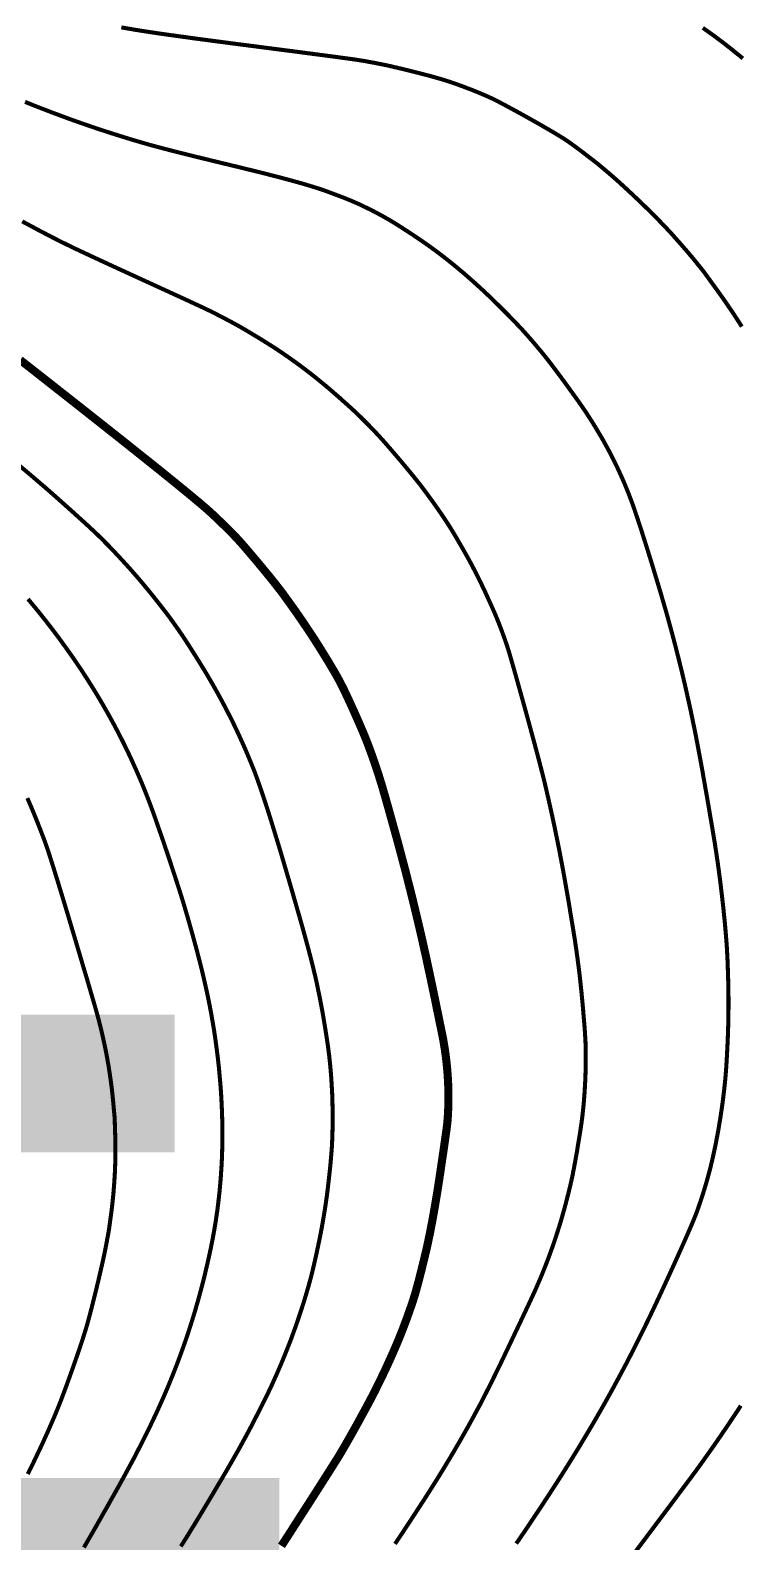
# Model space of a CAD drawing. Extents: x 36524600 to 36525730, y 2746759 to 2747713.
# Drawn here: x 36525136.39 to 36525149.49, y 2747527.4 to 2747555.33 of the extents above; entities that cross this region are included whole.
import ezdxf

# ---------------------------------------------------------------- set-up
doc = ezdxf.new("R2010")
doc.units = 0
doc.header["$LTSCALE"] = 1000
doc.header["$MEASUREMENT"] = 0
doc.layers.add('0-规划文字', color=7, linetype='Continuous')
doc.layers.add('DGX', color=251, linetype='Continuous')
doc.styles.add('黑体', font='simhei.ttf')

# ---------------------------------------------------------------- blocks, each defined once
blk = doc.blocks.new('dxt')
at = {"layer": 'DGX', "color": 253, "linetype": 'Continuous', "flags": 128}
for points, const_width in [([(36525149.578, 2747554.81), (36525149.512, 2747554.864), (36525149.446, 2747554.917), (36525149.38, 2747554.971), (36525149.312, 2747555.025), (36525149.244, 2747555.078), (36525149.176, 2747555.13), (36525149.107, 2747555.182), (36525149.04, 2747555.232), (36525148.972, 2747555.28), (36525148.905, 2747555.328), (36525148.838, 2747555.374)], 0.075), ([(36525147.521, 2747527.108), (36525147.786, 2747527.46), (36525148.02, 2747527.771), (36525148.222, 2747528.041), (36525148.393, 2747528.27), (36525148.533, 2747528.457), (36525148.641, 2747528.602), (36525148.718, 2747528.707), (36525148.779, 2747528.79), (36525148.839, 2747528.874), (36525148.899, 2747528.959), (36525148.959, 2747529.043), (36525149.019, 2747529.128), (36525149.078, 2747529.213), (36525149.137, 2747529.298), (36525149.195, 2747529.383), (36525149.254, 2747529.469), (36525149.312, 2747529.555), (36525149.369, 2747529.64), (36525149.427, 2747529.727), (36525149.484, 2747529.813), (36525149.54, 2747529.9)], 0.075), ([(36525149.559, 2747549.851), (36525149.504, 2747549.938), (36525149.447, 2747550.025), (36525149.39, 2747550.112), (36525149.332, 2747550.197), (36525149.274, 2747550.283), (36525149.215, 2747550.368), (36525149.155, 2747550.452), (36525149.095, 2747550.536), (36525149.037, 2747550.615), (36525148.988, 2747550.683), (36525148.946, 2747550.741), (36525148.912, 2747550.788), (36525148.885, 2747550.825), (36525148.866, 2747550.851), (36525148.854, 2747550.867), (36525148.85, 2747550.873), (36525148.848, 2747550.875), (36525148.842, 2747550.883), (36525148.832, 2747550.896), (36525148.817, 2747550.914), (36525148.799, 2747550.937), (36525148.777, 2747550.964), (36525148.75, 2747550.997), (36525148.72, 2747551.035), (36525148.685, 2747551.078), (36525148.646, 2747551.125), (36525148.602, 2747551.177), (36525148.554, 2747551.234), (36525148.501, 2747551.295), (36525148.444, 2747551.361), (36525148.382, 2747551.431), (36525148.315, 2747551.506), (36525148.244, 2747551.586), (36525148.167, 2747551.668), (36525148.084, 2747551.755), (36525147.997, 2747551.845), (36525147.903, 2747551.939), (36525147.804, 2747552.037), (36525147.7, 2747552.138), (36525147.59, 2747552.243), (36525147.479, 2747552.347), (36525147.373, 2747552.445), (36525147.27, 2747552.539), (36525147.171, 2747552.626), (36525147.076, 2747552.708), (36525146.985, 2747552.785), (36525146.898, 2747552.857), (36525146.815, 2747552.922), (36525146.736, 2747552.983), (36525146.662, 2747553.04), (36525146.593, 2747553.093), (36525146.529, 2747553.141), (36525146.469, 2747553.185), (36525146.415, 2747553.224), (36525146.365, 2747553.26), (36525146.32, 2747553.291), (36525146.272, 2747553.323), (36525146.212, 2747553.36), (36525146.141, 2747553.404), (36525146.058, 2747553.453), (36525145.964, 2747553.508), (36525145.858, 2747553.569), (36525145.741, 2747553.636), (36525145.612, 2747553.708), (36525145.483, 2747553.78), (36525145.365, 2747553.845), (36525145.258, 2747553.903), (36525145.162, 2747553.955), (36525145.076, 2747554), (36525145.001, 2747554.038), (36525144.938, 2747554.069), (36525144.885, 2747554.094), (36525144.837, 2747554.115), (36525144.79, 2747554.135), (36525144.742, 2747554.156), (36525144.694, 2747554.176), (36525144.647, 2747554.195), (36525144.599, 2747554.215), (36525144.551, 2747554.234), (36525144.503, 2747554.252), (36525144.455, 2747554.27), (36525144.407, 2747554.289), (36525144.359, 2747554.306), (36525144.311, 2747554.324), (36525144.263, 2747554.341), (36525144.214, 2747554.357), (36525144.166, 2747554.374), (36525144.117, 2747554.39), (36525144.065, 2747554.407), (36525144.007, 2747554.424), (36525143.942, 2747554.443), (36525143.871, 2747554.463), (36525143.794, 2747554.485), (36525143.71, 2747554.507), (36525143.62, 2747554.53), (36525143.524, 2747554.555), (36525143.427, 2747554.579), (36525143.337, 2747554.601), (36525143.252, 2747554.622), (36525143.174, 2747554.64), (36525143.102, 2747554.657), (36525143.037, 2747554.672), (36525142.977, 2747554.685), (36525142.924, 2747554.696), (36525142.873, 2747554.706), (36525142.823, 2747554.716), (36525142.772, 2747554.726), (36525142.722, 2747554.735), (36525142.671, 2747554.744), (36525142.62, 2747554.754), (36525142.57, 2747554.763), (36525142.519, 2747554.771), (36525142.444, 2747554.783), (36525142.321, 2747554.801), (36525142.149, 2747554.824), (36525141.929, 2747554.854), (36525141.66, 2747554.889), (36525141.343, 2747554.931), (36525140.977, 2747554.978), (36525140.563, 2747555.032), (36525140.144, 2747555.086), (36525139.765, 2747555.136), (36525139.425, 2747555.181), (36525139.124, 2747555.223), (36525138.862, 2747555.259), (36525138.64, 2747555.292), (36525138.457, 2747555.32), (36525138.313, 2747555.343), (36525138.193, 2747555.364), (36525138.081, 2747555.384)], 0.075), ([(36525145.387, 2747527.35), (36525145.455, 2747527.45), (36525145.524, 2747527.551), (36525145.593, 2747527.653), (36525145.662, 2747527.757), (36525145.733, 2747527.862), (36525145.803, 2747527.968), (36525145.874, 2747528.075), (36525145.943, 2747528.181), (36525146.013, 2747528.287), (36525146.081, 2747528.393), (36525146.149, 2747528.498), (36525146.216, 2747528.603), (36525146.282, 2747528.707), (36525146.348, 2747528.812), (36525146.413, 2747528.916), (36525146.477, 2747529.02), (36525146.542, 2747529.125), (36525146.605, 2747529.23), (36525146.668, 2747529.335), (36525146.731, 2747529.441), (36525146.793, 2747529.546), (36525146.855, 2747529.652), (36525146.916, 2747529.759), (36525146.977, 2747529.865), (36525147.038, 2747529.972), (36525147.098, 2747530.08), (36525147.157, 2747530.187), (36525147.216, 2747530.295), (36525147.274, 2747530.403), (36525147.332, 2747530.511), (36525147.39, 2747530.619), (36525147.447, 2747530.728), (36525147.503, 2747530.837), (36525147.559, 2747530.946), (36525147.615, 2747531.056), (36525147.67, 2747531.166), (36525147.724, 2747531.276), (36525147.778, 2747531.386), (36525147.834, 2747531.5), (36525147.893, 2747531.624), (36525147.956, 2747531.756), (36525148.022, 2747531.897), (36525148.091, 2747532.046), (36525148.164, 2747532.204), (36525148.241, 2747532.371), (36525148.321, 2747532.547), (36525148.399, 2747532.719), (36525148.469, 2747532.876), (36525148.532, 2747533.018), (36525148.587, 2747533.144), (36525148.635, 2747533.255), (36525148.675, 2747533.351), (36525148.707, 2747533.431), (36525148.732, 2747533.497), (36525148.752, 2747533.554), (36525148.772, 2747533.612), (36525148.792, 2747533.67), (36525148.812, 2747533.728), (36525148.831, 2747533.787), (36525148.849, 2747533.845), (36525148.867, 2747533.903), (36525148.885, 2747533.962), (36525148.902, 2747534.021), (36525148.919, 2747534.08), (36525148.935, 2747534.139), (36525148.951, 2747534.198), (36525148.967, 2747534.257), (36525148.982, 2747534.317), (36525148.996, 2747534.376), (36525149.01, 2747534.436), (36525149.024, 2747534.496), (36525149.037, 2747534.555), (36525149.05, 2747534.615), (36525149.063, 2747534.675), (36525149.075, 2747534.735), (36525149.087, 2747534.796), (36525149.099, 2747534.856), (36525149.11, 2747534.916), (36525149.121, 2747534.977), (36525149.132, 2747535.037), (36525149.142, 2747535.098), (36525149.152, 2747535.159), (36525149.162, 2747535.219), (36525149.171, 2747535.28), (36525149.18, 2747535.341), (36525149.189, 2747535.401), (36525149.198, 2747535.462), (36525149.206, 2747535.523), (36525149.214, 2747535.584), (36525149.221, 2747535.645), (36525149.229, 2747535.706), (36525149.236, 2747535.767), (36525149.242, 2747535.828), (36525149.249, 2747535.889), (36525149.255, 2747535.955), (36525149.261, 2747536.029), (36525149.268, 2747536.111), (36525149.274, 2747536.203), (36525149.28, 2747536.302), (36525149.286, 2747536.411), (36525149.292, 2747536.528), (36525149.298, 2747536.653), (36525149.303, 2747536.783), (36525149.307, 2747536.912), (36525149.31, 2747537.042), (36525149.312, 2747537.171), (36525149.313, 2747537.299), (36525149.313, 2747537.427), (36525149.311, 2747537.556), (36525149.309, 2747537.683), (36525149.306, 2747537.807), (36525149.302, 2747537.924), (36525149.299, 2747538.032), (36525149.295, 2747538.134), (36525149.29, 2747538.227), (36525149.286, 2747538.313), (36525149.281, 2747538.392), (36525149.276, 2747538.463), (36525149.271, 2747538.53), (36525149.265, 2747538.597), (36525149.26, 2747538.664), (36525149.254, 2747538.73), (36525149.248, 2747538.797), (36525149.242, 2747538.863), (36525149.235, 2747538.928), (36525149.228, 2747538.994), (36525149.222, 2747539.059), (36525149.215, 2747539.125), (36525149.208, 2747539.19), (36525149.2, 2747539.255), (36525149.193, 2747539.321), (36525149.185, 2747539.386), (36525149.177, 2747539.451), (36525149.169, 2747539.517), (36525149.161, 2747539.582), (36525149.153, 2747539.647), (36525149.144, 2747539.712), (36525149.136, 2747539.777), (36525149.127, 2747539.843), (36525149.118, 2747539.908), (36525149.109, 2747539.973), (36525149.099, 2747540.038), (36525149.089, 2747540.11), (36525149.075, 2747540.196), (36525149.06, 2747540.296), (36525149.041, 2747540.41), (36525149.02, 2747540.537), (36525148.996, 2747540.679), (36525148.97, 2747540.834), (36525148.941, 2747541.004), (36525148.911, 2747541.176), (36525148.882, 2747541.342), (36525148.854, 2747541.499), (36525148.828, 2747541.649), (36525148.802, 2747541.792), (36525148.777, 2747541.926), (36525148.753, 2747542.054), (36525148.73, 2747542.174), (36525148.708, 2747542.29), (36525148.685, 2747542.405), (36525148.661, 2747542.521), (36525148.637, 2747542.637), (36525148.613, 2747542.752), (36525148.588, 2747542.868), (36525148.562, 2747542.983), (36525148.536, 2747543.099), (36525148.51, 2747543.214), (36525148.483, 2747543.329), (36525148.456, 2747543.444), (36525148.428, 2747543.559), (36525148.4, 2747543.673), (36525148.371, 2747543.788), (36525148.342, 2747543.902), (36525148.312, 2747544.017), (36525148.282, 2747544.131), (36525148.251, 2747544.245), (36525148.22, 2747544.359), (36525148.189, 2747544.473), (36525148.157, 2747544.587), (36525148.124, 2747544.7), (36525148.091, 2747544.814), (36525148.058, 2747544.927), (36525148.024, 2747545.04), (36525147.99, 2747545.153), (36525147.956, 2747545.265), (36525147.922, 2747545.378), (36525147.888, 2747545.489), (36525147.853, 2747545.601), (36525147.819, 2747545.712), (36525147.784, 2747545.823), (36525147.75, 2747545.93), (36525147.718, 2747546.031), (36525147.688, 2747546.125), (36525147.659, 2747546.212), (36525147.633, 2747546.292), (36525147.608, 2747546.366), (36525147.586, 2747546.432), (36525147.565, 2747546.492), (36525147.545, 2747546.549), (36525147.525, 2747546.605), (36525147.504, 2747546.661), (36525147.482, 2747546.717), (36525147.461, 2747546.773), (36525147.438, 2747546.829), (36525147.416, 2747546.884), (36525147.393, 2747546.94), (36525147.369, 2747546.995), (36525147.345, 2747547.05), (36525147.321, 2747547.104), (36525147.296, 2747547.159), (36525147.271, 2747547.213), (36525147.245, 2747547.268), (36525147.219, 2747547.322), (36525147.193, 2747547.375), (36525147.166, 2747547.429), (36525147.138, 2747547.482), (36525147.111, 2747547.535), (36525147.083, 2747547.588), (36525147.054, 2747547.641), (36525147.025, 2747547.693), (36525146.996, 2747547.746), (36525146.966, 2747547.798), (36525146.936, 2747547.849), (36525146.905, 2747547.901), (36525146.874, 2747547.953), (36525146.843, 2747548.004), (36525146.812, 2747548.055), (36525146.78, 2747548.106), (36525146.747, 2747548.157), (36525146.715, 2747548.207), (36525146.68, 2747548.261), (36525146.64, 2747548.32), (36525146.595, 2747548.385), (36525146.546, 2747548.456), (36525146.491, 2747548.532), (36525146.432, 2747548.615), (36525146.368, 2747548.703), (36525146.3, 2747548.797), (36525146.231, 2747548.891), (36525146.166, 2747548.979), (36525146.105, 2747549.06), (36525146.048, 2747549.136), (36525145.995, 2747549.205), (36525145.946, 2747549.267), (36525145.901, 2747549.324), (36525145.86, 2747549.374), (36525145.821, 2747549.421), (36525145.782, 2747549.467), (36525145.743, 2747549.514), (36525145.704, 2747549.56), (36525145.664, 2747549.606), (36525145.624, 2747549.652), (36525145.584, 2747549.697), (36525145.544, 2747549.742), (36525145.501, 2747549.79), (36525145.452, 2747549.843), (36525145.397, 2747549.9), (36525145.337, 2747549.963), (36525145.271, 2747550.031), (36525145.199, 2747550.104), (36525145.122, 2747550.181), (36525145.038, 2747550.264), (36525144.952, 2747550.349), (36525144.864, 2747550.433), (36525144.776, 2747550.516), (36525144.686, 2747550.598), (36525144.596, 2747550.68), (36525144.504, 2747550.761), (36525144.412, 2747550.841), (36525144.318, 2747550.92), (36525144.224, 2747550.998), (36525144.129, 2747551.074), (36525144.033, 2747551.149), (36525143.937, 2747551.222), (36525143.841, 2747551.293), (36525143.744, 2747551.363), (36525143.647, 2747551.431), (36525143.549, 2747551.497), (36525143.454, 2747551.561), (36525143.364, 2747551.619), (36525143.281, 2747551.673), (36525143.203, 2747551.723), (36525143.131, 2747551.768), (36525143.065, 2747551.808), (36525143.004, 2747551.843), (36525142.95, 2747551.874), (36525142.898, 2747551.903), (36525142.846, 2747551.931), (36525142.794, 2747551.959), (36525142.742, 2747551.986), (36525142.689, 2747552.013), (36525142.636, 2747552.039), (36525142.583, 2747552.065), (36525142.53, 2747552.091), (36525142.474, 2747552.117), (36525142.41, 2747552.145), (36525142.338, 2747552.176), (36525142.26, 2747552.208), (36525142.175, 2747552.242), (36525142.082, 2747552.277), (36525141.982, 2747552.315), (36525141.875, 2747552.355), (36525141.752, 2747552.397), (36525141.603, 2747552.444), (36525141.43, 2747552.496), (36525141.231, 2747552.551), (36525141.008, 2747552.611), (36525140.759, 2747552.675), (36525140.486, 2747552.743), (36525140.187, 2747552.816), (36525139.889, 2747552.888), (36525139.617, 2747552.954), (36525139.37, 2747553.015), (36525139.15, 2747553.07), (36525138.956, 2747553.119), (36525138.788, 2747553.163), (36525138.646, 2747553.201), (36525138.53, 2747553.234), (36525138.427, 2747553.264), (36525138.324, 2747553.294), (36525138.221, 2747553.325), (36525138.118, 2747553.357), (36525138.016, 2747553.389), (36525137.914, 2747553.421), (36525137.812, 2747553.454), (36525137.71, 2747553.487), (36525137.608, 2747553.521), (36525137.506, 2747553.556), (36525137.405, 2747553.591), (36525137.303, 2747553.626), (36525137.202, 2747553.662), (36525137.101, 2747553.698), (36525137.001, 2747553.735), (36525136.9, 2747553.773), (36525136.8, 2747553.81), (36525136.699, 2747553.849), (36525136.599, 2747553.887), (36525136.499, 2747553.926), (36525136.399, 2747553.966), (36525136.299, 2747554.006)], 0.075), ([(36525143.143, 2747527.344), (36525143.219, 2747527.458), (36525143.292, 2747527.567), (36525143.362, 2747527.674), (36525143.431, 2747527.778), (36525143.498, 2747527.881), (36525143.564, 2747527.982), (36525143.628, 2747528.081), (36525143.691, 2747528.178), (36525143.752, 2747528.273), (36525143.812, 2747528.367), (36525143.87, 2747528.46), (36525143.929, 2747528.553), (36525143.987, 2747528.647), (36525144.044, 2747528.741), (36525144.101, 2747528.835), (36525144.158, 2747528.929), (36525144.214, 2747529.024), (36525144.269, 2747529.119), (36525144.325, 2747529.214), (36525144.379, 2747529.309), (36525144.434, 2747529.405), (36525144.488, 2747529.501), (36525144.541, 2747529.597), (36525144.594, 2747529.693), (36525144.646, 2747529.79), (36525144.699, 2747529.887), (36525144.753, 2747529.99), (36525144.813, 2747530.108), (36525144.879, 2747530.238), (36525144.951, 2747530.382), (36525145.028, 2747530.539), (36525145.111, 2747530.709), (36525145.199, 2747530.893), (36525145.293, 2747531.091), (36525145.385, 2747531.285), (36525145.468, 2747531.459), (36525145.541, 2747531.615), (36525145.605, 2747531.75), (36525145.659, 2747531.866), (36525145.704, 2747531.963), (36525145.739, 2747532.04), (36525145.765, 2747532.098), (36525145.785, 2747532.145), (36525145.806, 2747532.193), (36525145.827, 2747532.241), (36525145.847, 2747532.29), (36525145.867, 2747532.338), (36525145.886, 2747532.386), (36525145.906, 2747532.435), (36525145.925, 2747532.483), (36525145.944, 2747532.532), (36525145.963, 2747532.581), (36525145.981, 2747532.63), (36525145.999, 2747532.678), (36525146.017, 2747532.727), (36525146.035, 2747532.777), (36525146.053, 2747532.826), (36525146.07, 2747532.875), (36525146.087, 2747532.924), (36525146.104, 2747532.974), (36525146.12, 2747533.023), (36525146.136, 2747533.073), (36525146.152, 2747533.123), (36525146.168, 2747533.173), (36525146.184, 2747533.222), (36525146.199, 2747533.272), (36525146.214, 2747533.322), (36525146.229, 2747533.372), (36525146.243, 2747533.423), (36525146.257, 2747533.473), (36525146.272, 2747533.523), (36525146.285, 2747533.574), (36525146.299, 2747533.624), (36525146.312, 2747533.674), (36525146.325, 2747533.725), (36525146.338, 2747533.776), (36525146.351, 2747533.826), (36525146.363, 2747533.877), (36525146.376, 2747533.928), (36525146.388, 2747533.979), (36525146.399, 2747534.03), (36525146.411, 2747534.081), (36525146.423, 2747534.135), (36525146.435, 2747534.196), (36525146.448, 2747534.263), (36525146.462, 2747534.337), (36525146.477, 2747534.417), (36525146.492, 2747534.504), (36525146.509, 2747534.597), (36525146.525, 2747534.697), (36525146.542, 2747534.797), (36525146.557, 2747534.89), (36525146.571, 2747534.977), (36525146.583, 2747535.058), (36525146.594, 2747535.133), (36525146.603, 2747535.201), (36525146.611, 2747535.263), (36525146.617, 2747535.319), (36525146.623, 2747535.371), (36525146.628, 2747535.424), (36525146.633, 2747535.476), (36525146.638, 2747535.529), (36525146.642, 2747535.581), (36525146.646, 2747535.633), (36525146.65, 2747535.685), (36525146.653, 2747535.738), (36525146.656, 2747535.79), (36525146.659, 2747535.842), (36525146.662, 2747535.894), (36525146.664, 2747535.946), (36525146.666, 2747535.999), (36525146.668, 2747536.051), (36525146.669, 2747536.103), (36525146.67, 2747536.155), (36525146.671, 2747536.208), (36525146.672, 2747536.26), (36525146.672, 2747536.312), (36525146.672, 2747536.365), (36525146.672, 2747536.417), (36525146.671, 2747536.469), (36525146.67, 2747536.521), (36525146.669, 2747536.574), (36525146.667, 2747536.632), (36525146.663, 2747536.704), (36525146.658, 2747536.789), (36525146.651, 2747536.887), (36525146.642, 2747536.998), (36525146.631, 2747537.122), (36525146.62, 2747537.258), (36525146.606, 2747537.408), (36525146.591, 2747537.565), (36525146.574, 2747537.721), (36525146.557, 2747537.877), (36525146.537, 2747538.034), (36525146.517, 2747538.19), (36525146.495, 2747538.346), (36525146.472, 2747538.502), (36525146.447, 2747538.658), (36525146.422, 2747538.811), (36525146.398, 2747538.957), (36525146.375, 2747539.096), (36525146.353, 2747539.23), (36525146.331, 2747539.356), (36525146.31, 2747539.476), (36525146.29, 2747539.589), (36525146.271, 2747539.696), (36525146.253, 2747539.799), (36525146.233, 2747539.903), (36525146.214, 2747540.006), (36525146.194, 2747540.109), (36525146.174, 2747540.212), (36525146.153, 2747540.316), (36525146.132, 2747540.419), (36525146.111, 2747540.522), (36525146.09, 2747540.625), (36525146.068, 2747540.727), (36525146.046, 2747540.83), (36525146.023, 2747540.933), (36525146, 2747541.035), (36525145.977, 2747541.138), (36525145.953, 2747541.24), (36525145.93, 2747541.343), (36525145.903, 2747541.455), (36525145.87, 2747541.585), (36525145.832, 2747541.735), (36525145.788, 2747541.903), (36525145.738, 2747542.091), (36525145.682, 2747542.297), (36525145.621, 2747542.522), (36525145.554, 2747542.766), (36525145.487, 2747543.007), (36525145.427, 2747543.222), (36525145.374, 2747543.412), (36525145.327, 2747543.576), (36525145.287, 2747543.715), (36525145.254, 2747543.829), (36525145.227, 2747543.916), (36525145.206, 2747543.979), (36525145.189, 2747544.028), (36525145.172, 2747544.078), (36525145.154, 2747544.127), (36525145.136, 2747544.176), (36525145.118, 2747544.225), (36525145.1, 2747544.274), (36525145.081, 2747544.323), (36525145.062, 2747544.372), (36525145.041, 2747544.424), (36525145.018, 2747544.481), (36525144.991, 2747544.545), (36525144.961, 2747544.614), (36525144.928, 2747544.688), (36525144.891, 2747544.769), (36525144.852, 2747544.855), (36525144.81, 2747544.948), (36525144.765, 2747545.042), (36525144.72, 2747545.137), (36525144.673, 2747545.231), (36525144.626, 2747545.324), (36525144.577, 2747545.417), (36525144.528, 2747545.509), (36525144.478, 2747545.601), (36525144.426, 2747545.692), (36525144.376, 2747545.78), (36525144.328, 2747545.862), (36525144.284, 2747545.938), (36525144.242, 2747546.009), (36525144.203, 2747546.073), (36525144.167, 2747546.132), (36525144.134, 2747546.184), (36525144.104, 2747546.231), (36525144.075, 2747546.275), (36525144.046, 2747546.319), (36525144.016, 2747546.362), (36525143.987, 2747546.406), (36525143.957, 2747546.449), (36525143.927, 2747546.492), (36525143.897, 2747546.535), (36525143.866, 2747546.579), (36525143.835, 2747546.622), (36525143.804, 2747546.664), (36525143.773, 2747546.707), (36525143.742, 2747546.749), (36525143.711, 2747546.792), (36525143.679, 2747546.834), (36525143.648, 2747546.876), (36525143.616, 2747546.918), (36525143.582, 2747546.962), (36525143.543, 2747547.011), (36525143.5, 2747547.064), (36525143.452, 2747547.123), (36525143.4, 2747547.186), (36525143.343, 2747547.254), (36525143.282, 2747547.327), (36525143.217, 2747547.405), (36525143.151, 2747547.482), (36525143.089, 2747547.554), (36525143.031, 2747547.621), (36525142.977, 2747547.683), (36525142.927, 2747547.74), (36525142.881, 2747547.791), (36525142.839, 2747547.837), (36525142.801, 2747547.878), (36525142.764, 2747547.916), (36525142.728, 2747547.955), (36525142.692, 2747547.992), (36525142.655, 2747548.03), (36525142.618, 2747548.067), (36525142.581, 2747548.104), (36525142.544, 2747548.141), (36525142.507, 2747548.178), (36525142.467, 2747548.217), (36525142.422, 2747548.26), (36525142.371, 2747548.307), (36525142.316, 2747548.358), (36525142.255, 2747548.413), (36525142.188, 2747548.472), (36525142.117, 2747548.536), (36525142.04, 2747548.603), (36525141.96, 2747548.673), (36525141.88, 2747548.741), (36525141.799, 2747548.808), (36525141.718, 2747548.874), (36525141.637, 2747548.939), (36525141.555, 2747549.003), (36525141.473, 2747549.066), (36525141.39, 2747549.128), (36525141.307, 2747549.189), (36525141.223, 2747549.249), (36525141.139, 2747549.308), (36525141.054, 2747549.366), (36525140.968, 2747549.424), (36525140.882, 2747549.48), (36525140.795, 2747549.535), (36525140.708, 2747549.59), (36525140.623, 2747549.642), (36525140.543, 2747549.69), (36525140.468, 2747549.735), (36525140.399, 2747549.776), (36525140.335, 2747549.814), (36525140.276, 2747549.848), (36525140.223, 2747549.878), (36525140.175, 2747549.904), (36525140.13, 2747549.929), (36525140.084, 2747549.953), (36525140.038, 2747549.977), (36525139.993, 2747550.002), (36525139.947, 2747550.026), (36525139.901, 2747550.049), (36525139.855, 2747550.073), (36525139.809, 2747550.097), (36525139.749, 2747550.127), (36525139.659, 2747550.17), (36525139.539, 2747550.227), (36525139.39, 2747550.296), (36525139.211, 2747550.379), (36525139.003, 2747550.474), (36525138.765, 2747550.583), (36525138.498, 2747550.705), (36525138.228, 2747550.829), (36525137.982, 2747550.942), (36525137.759, 2747551.045), (36525137.56, 2747551.137), (36525137.385, 2747551.219), (36525137.233, 2747551.29), (36525137.105, 2747551.352), (36525137.001, 2747551.403), (36525136.903, 2747551.452), (36525136.794, 2747551.507), (36525136.674, 2747551.57), (36525136.542, 2747551.639), (36525136.4, 2747551.715), (36525136.247, 2747551.797)], 0.075), ([(36525141.043, 2747527.309), (36525141.165, 2747527.496), (36525141.291, 2747527.693), (36525141.423, 2747527.899), (36525141.552, 2747528.099), (36525141.668, 2747528.28), (36525141.771, 2747528.442), (36525141.861, 2747528.583), (36525141.938, 2747528.704), (36525142.002, 2747528.806), (36525142.054, 2747528.888), (36525142.093, 2747528.95), (36525142.127, 2747529.006), (36525142.164, 2747529.069), (36525142.205, 2747529.139), (36525142.249, 2747529.215), (36525142.297, 2747529.299), (36525142.348, 2747529.389), (36525142.402, 2747529.486), (36525142.46, 2747529.59), (36525142.517, 2747529.695), (36525142.571, 2747529.793), (36525142.62, 2747529.884), (36525142.666, 2747529.969), (36525142.707, 2747530.047), (36525142.744, 2747530.118), (36525142.777, 2747530.183), (36525142.806, 2747530.242), (36525142.832, 2747530.295), (36525142.857, 2747530.344), (36525142.879, 2747530.39), (36525142.899, 2747530.431), (36525142.917, 2747530.469), (36525142.933, 2747530.502), (36525142.947, 2747530.532), (36525142.959, 2747530.557), (36525142.971, 2747530.582), (36525142.984, 2747530.61), (36525142.998, 2747530.64), (36525143.012, 2747530.672), (36525143.028, 2747530.708), (36525143.046, 2747530.745), (36525143.064, 2747530.786), (36525143.083, 2747530.829), (36525143.103, 2747530.873), (36525143.122, 2747530.917), (36525143.142, 2747530.962), (36525143.161, 2747531.006), (36525143.18, 2747531.051), (36525143.198, 2747531.095), (36525143.217, 2747531.14), (36525143.235, 2747531.185), (36525143.253, 2747531.23), (36525143.271, 2747531.275), (36525143.289, 2747531.32), (36525143.306, 2747531.365), (36525143.323, 2747531.411), (36525143.34, 2747531.456), (36525143.357, 2747531.502), (36525143.374, 2747531.547), (36525143.39, 2747531.593), (36525143.406, 2747531.638), (36525143.422, 2747531.684), (36525143.438, 2747531.73), (36525143.454, 2747531.776), (36525143.469, 2747531.822), (36525143.484, 2747531.868), (36525143.499, 2747531.914), (36525143.515, 2747531.966), (36525143.533, 2747532.03), (36525143.554, 2747532.106), (36525143.578, 2747532.194), (36525143.603, 2747532.293), (36525143.632, 2747532.405), (36525143.662, 2747532.528), (36525143.695, 2747532.664), (36525143.73, 2747532.81), (36525143.764, 2747532.967), (36525143.798, 2747533.134), (36525143.832, 2747533.311), (36525143.866, 2747533.499), (36525143.9, 2747533.697), (36525143.934, 2747533.906), (36525143.968, 2747534.125), (36525143.999, 2747534.337), (36525144.027, 2747534.525), (36525144.051, 2747534.689), (36525144.071, 2747534.829), (36525144.088, 2747534.945), (36525144.1, 2747535.037), (36525144.108, 2747535.104), (36525144.113, 2747535.148), (36525144.115, 2747535.18), (36525144.118, 2747535.211), (36525144.12, 2747535.243), (36525144.122, 2747535.274), (36525144.124, 2747535.306), (36525144.125, 2747535.338), (36525144.127, 2747535.369), (36525144.128, 2747535.401), (36525144.129, 2747535.433), (36525144.13, 2747535.464), (36525144.13, 2747535.496), (36525144.131, 2747535.527), (36525144.131, 2747535.559), (36525144.131, 2747535.591), (36525144.131, 2747535.623), (36525144.131, 2747535.654), (36525144.131, 2747535.686), (36525144.13, 2747535.718), (36525144.13, 2747535.749), (36525144.129, 2747535.781), (36525144.128, 2747535.813), (36525144.127, 2747535.844), (36525144.125, 2747535.876), (36525144.124, 2747535.907), (36525144.122, 2747535.939), (36525144.12, 2747535.971), (36525144.118, 2747536.002), (36525144.116, 2747536.034), (36525144.113, 2747536.066), (36525144.111, 2747536.097), (36525144.108, 2747536.129), (36525144.105, 2747536.16), (36525144.102, 2747536.192), (36525144.099, 2747536.223), (36525144.095, 2747536.255), (36525144.092, 2747536.286), (36525144.088, 2747536.318), (36525144.084, 2747536.349), (36525144.08, 2747536.381), (36525144.076, 2747536.412), (36525144.071, 2747536.443), (36525144.067, 2747536.475), (36525144.062, 2747536.506), (36525144.057, 2747536.537), (36525144.052, 2747536.569), (36525144.047, 2747536.6), (36525144.041, 2747536.631), (36525144.036, 2747536.662), (36525144.028, 2747536.704), (36525144.015, 2747536.767), (36525143.999, 2747536.851), (36525143.977, 2747536.955), (36525143.952, 2747537.081), (36525143.921, 2747537.228), (36525143.887, 2747537.397), (36525143.847, 2747537.586), (36525143.806, 2747537.784), (36525143.764, 2747537.978), (36525143.723, 2747538.17), (36525143.681, 2747538.358), (36525143.64, 2747538.543), (36525143.598, 2747538.724), (36525143.556, 2747538.902), (36525143.514, 2747539.077), (36525143.472, 2747539.251), (36525143.429, 2747539.424), (36525143.385, 2747539.597), (36525143.341, 2747539.771), (36525143.295, 2747539.944), (36525143.249, 2747540.118), (36525143.203, 2747540.291), (36525143.155, 2747540.465), (36525143.109, 2747540.63), (36525143.067, 2747540.781), (36525143.03, 2747540.916), (36525142.996, 2747541.035), (36525142.967, 2747541.14), (36525142.941, 2747541.228), (36525142.92, 2747541.301), (36525142.903, 2747541.359), (36525142.888, 2747541.409), (36525142.872, 2747541.459), (36525142.857, 2747541.509), (36525142.841, 2747541.559), (36525142.825, 2747541.609), (36525142.809, 2747541.659), (36525142.792, 2747541.709), (36525142.775, 2747541.758), (36525142.758, 2747541.808), (36525142.741, 2747541.857), (36525142.724, 2747541.906), (36525142.706, 2747541.956), (36525142.688, 2747542.005), (36525142.67, 2747542.054), (36525142.652, 2747542.103), (36525142.633, 2747542.152), (36525142.613, 2747542.204), (36525142.59, 2747542.262), (36525142.563, 2747542.325), (36525142.534, 2747542.394), (36525142.502, 2747542.469), (36525142.467, 2747542.55), (36525142.428, 2747542.637), (36525142.387, 2747542.73), (36525142.345, 2747542.822), (36525142.306, 2747542.908), (36525142.269, 2747542.988), (36525142.234, 2747543.062), (36525142.202, 2747543.13), (36525142.171, 2747543.192), (36525142.143, 2747543.247), (36525142.118, 2747543.296), (36525142.091, 2747543.345), (36525142.061, 2747543.4), (36525142.027, 2747543.459), (36525141.989, 2747543.524), (36525141.947, 2747543.594), (36525141.902, 2747543.67), (36525141.852, 2747543.751), (36525141.799, 2747543.837), (36525141.744, 2747543.925), (36525141.69, 2747544.011), (36525141.635, 2747544.096), (36525141.581, 2747544.179), (36525141.527, 2747544.26), (36525141.473, 2747544.34), (36525141.42, 2747544.418), (36525141.367, 2747544.495), (36525141.316, 2747544.569), (36525141.267, 2747544.638), (36525141.22, 2747544.703), (36525141.177, 2747544.764), (36525141.135, 2747544.821), (36525141.097, 2747544.874), (36525141.061, 2747544.923), (36525141.028, 2747544.967), (36525140.993, 2747545.012), (36525140.955, 2747545.061), (36525140.912, 2747545.116), (36525140.864, 2747545.175), (36525140.812, 2747545.24), (36525140.755, 2747545.309), (36525140.694, 2747545.383), (36525140.628, 2747545.462), (36525140.562, 2747545.541), (36525140.5, 2747545.614), (36525140.443, 2747545.682), (36525140.389, 2747545.745), (36525140.339, 2747545.803), (36525140.293, 2747545.855), (36525140.251, 2747545.902), (36525140.213, 2747545.943), (36525140.174, 2747545.984), (36525140.13, 2747546.029), (36525140.082, 2747546.079), (36525140.028, 2747546.132), (36525139.968, 2747546.19), (36525139.904, 2747546.252), (36525139.835, 2747546.318), (36525139.76, 2747546.389), (36525139.661, 2747546.478), (36525139.517, 2747546.602), (36525139.328, 2747546.759), (36525139.094, 2747546.95), (36525138.816, 2747547.175), (36525138.493, 2747547.433), (36525138.126, 2747547.726), (36525137.713, 2747548.052), (36525137.293, 2747548.384), (36525136.902, 2747548.691), (36525136.541, 2747548.975), (36525136.209, 2747549.235)], 0.15), ([(36525136.199, 2747547.278), (36525136.39, 2747547.118), (36525136.569, 2747546.965), (36525136.738, 2747546.819), (36525136.897, 2747546.679), (36525137.043, 2747546.549), (36525137.177, 2747546.429), (36525137.297, 2747546.32), (36525137.405, 2747546.223), (36525137.499, 2747546.136), (36525137.58, 2747546.06), (36525137.648, 2747545.996), (36525137.703, 2747545.942), (36525137.751, 2747545.894), (36525137.799, 2747545.845), (36525137.847, 2747545.797), (36525137.894, 2747545.748), (36525137.941, 2747545.699), (36525137.988, 2747545.649), (36525138.035, 2747545.599), (36525138.081, 2747545.549), (36525138.127, 2747545.499), (36525138.173, 2747545.449), (36525138.219, 2747545.398), (36525138.264, 2747545.347), (36525138.309, 2747545.296), (36525138.354, 2747545.244), (36525138.399, 2747545.193), (36525138.443, 2747545.141), (36525138.487, 2747545.089), (36525138.53, 2747545.036), (36525138.574, 2747544.984), (36525138.617, 2747544.931), (36525138.66, 2747544.878), (36525138.702, 2747544.825), (36525138.745, 2747544.771), (36525138.787, 2747544.717), (36525138.826, 2747544.667), (36525138.86, 2747544.623), (36525138.889, 2747544.586), (36525138.913, 2747544.555), (36525138.931, 2747544.532), (36525138.944, 2747544.514), (36525138.953, 2747544.504), (36525138.956, 2747544.5), (36525138.958, 2747544.496), (36525138.966, 2747544.485), (36525138.979, 2747544.468), (36525138.996, 2747544.443), (36525139.019, 2747544.412), (36525139.046, 2747544.373), (36525139.078, 2747544.328), (36525139.115, 2747544.276), (36525139.156, 2747544.217), (36525139.202, 2747544.15), (36525139.251, 2747544.076), (36525139.305, 2747543.994), (36525139.362, 2747543.905), (36525139.423, 2747543.808), (36525139.489, 2747543.704), (36525139.558, 2747543.592), (36525139.629, 2747543.476), (36525139.699, 2747543.359), (36525139.767, 2747543.242), (36525139.834, 2747543.124), (36525139.9, 2747543.005), (36525139.964, 2747542.885), (36525140.027, 2747542.765), (36525140.089, 2747542.644), (36525140.15, 2747542.522), (36525140.209, 2747542.4), (36525140.266, 2747542.277), (36525140.322, 2747542.153), (36525140.377, 2747542.029), (36525140.43, 2747541.904), (36525140.482, 2747541.779), (36525140.533, 2747541.653), (36525140.585, 2747541.514), (36525140.643, 2747541.351), (36525140.707, 2747541.163), (36525140.776, 2747540.952), (36525140.851, 2747540.715), (36525140.931, 2747540.455), (36525141.018, 2747540.17), (36525141.109, 2747539.86), (36525141.2, 2747539.551), (36525141.282, 2747539.266), (36525141.357, 2747539.006), (36525141.424, 2747538.771), (36525141.482, 2747538.56), (36525141.533, 2747538.373), (36525141.576, 2747538.211), (36525141.611, 2747538.074), (36525141.641, 2747537.949), (36525141.671, 2747537.824), (36525141.699, 2747537.698), (36525141.725, 2747537.572), (36525141.751, 2747537.446), (36525141.775, 2747537.32), (36525141.799, 2747537.193), (36525141.821, 2747537.066), (36525141.841, 2747536.943), (36525141.86, 2747536.828), (36525141.877, 2747536.721), (36525141.892, 2747536.621), (36525141.905, 2747536.53), (36525141.916, 2747536.446), (36525141.926, 2747536.371), (36525141.933, 2747536.303), (36525141.94, 2747536.239), (36525141.946, 2747536.175), (36525141.952, 2747536.111), (36525141.957, 2747536.047), (36525141.962, 2747535.983), (36525141.966, 2747535.919), (36525141.971, 2747535.855), (36525141.974, 2747535.791), (36525141.978, 2747535.727), (36525141.981, 2747535.663), (36525141.983, 2747535.598), (36525141.985, 2747535.534), (36525141.987, 2747535.47), (36525141.988, 2747535.406), (36525141.989, 2747535.342), (36525141.99, 2747535.277), (36525141.99, 2747535.213), (36525141.989, 2747535.149), (36525141.989, 2747535.085), (36525141.988, 2747535.021), (36525141.986, 2747534.956), (36525141.984, 2747534.892), (36525141.982, 2747534.828), (36525141.979, 2747534.764), (36525141.976, 2747534.696), (36525141.971, 2747534.62), (36525141.964, 2747534.536), (36525141.956, 2747534.444), (36525141.947, 2747534.344), (36525141.936, 2747534.236), (36525141.923, 2747534.12), (36525141.909, 2747533.997), (36525141.894, 2747533.869), (36525141.877, 2747533.741), (36525141.859, 2747533.614), (36525141.839, 2747533.487), (36525141.818, 2747533.36), (36525141.796, 2747533.233), (36525141.772, 2747533.106), (36525141.747, 2747532.979), (36525141.721, 2747532.856), (36525141.697, 2747532.741), (36525141.674, 2747532.635), (36525141.651, 2747532.536), (36525141.63, 2747532.446), (36525141.611, 2747532.364), (36525141.592, 2747532.289), (36525141.574, 2747532.223), (36525141.557, 2747532.161), (36525141.54, 2747532.1), (36525141.522, 2747532.038), (36525141.504, 2747531.976), (36525141.485, 2747531.914), (36525141.467, 2747531.853), (36525141.448, 2747531.791), (36525141.428, 2747531.73), (36525141.408, 2747531.669), (36525141.388, 2747531.608), (36525141.368, 2747531.547), (36525141.347, 2747531.486), (36525141.326, 2747531.425), (36525141.305, 2747531.364), (36525141.283, 2747531.304), (36525141.261, 2747531.243), (36525141.239, 2747531.183), (36525141.217, 2747531.123), (36525141.194, 2747531.063), (36525141.17, 2747531.003), (36525141.147, 2747530.943), (36525141.123, 2747530.883), (36525141.099, 2747530.824), (36525141.074, 2747530.764), (36525141.05, 2747530.705), (36525141.025, 2747530.645), (36525140.999, 2747530.586), (36525140.974, 2747530.527), (36525140.948, 2747530.468), (36525140.922, 2747530.41), (36525140.895, 2747530.351), (36525140.869, 2747530.292), (36525140.84, 2747530.23), (36525140.807, 2747530.161), (36525140.77, 2747530.085), (36525140.729, 2747530.002), (36525140.684, 2747529.912), (36525140.635, 2747529.815), (36525140.582, 2747529.711), (36525140.525, 2747529.6), (36525140.465, 2747529.484), (36525140.401, 2747529.364), (36525140.333, 2747529.24), (36525140.263, 2747529.112), (36525140.189, 2747528.981), (36525140.112, 2747528.846), (36525140.032, 2747528.707), (36525139.948, 2747528.564), (36525139.864, 2747528.423), (36525139.784, 2747528.287), (36525139.706, 2747528.157), (36525139.632, 2747528.032), (36525139.56, 2747527.914), (36525139.492, 2747527.801), (36525139.427, 2747527.694), (36525139.364, 2747527.592), (36525139.304, 2747527.494), (36525139.242, 2747527.396), (36525139.181, 2747527.298)], 0.075), ([(36525137.388, 2747527.278), (36525137.465, 2747527.412), (36525137.549, 2747527.557), (36525137.638, 2747527.713), (36525137.733, 2747527.881), (36525137.828, 2747528.048), (36525137.916, 2747528.205), (36525137.998, 2747528.351), (36525138.073, 2747528.486), (36525138.142, 2747528.611), (36525138.204, 2747528.726), (36525138.26, 2747528.83), (36525138.31, 2747528.923), (36525138.356, 2747529.011), (36525138.401, 2747529.099), (36525138.447, 2747529.188), (36525138.491, 2747529.276), (36525138.535, 2747529.365), (36525138.579, 2747529.453), (36525138.623, 2747529.542), (36525138.665, 2747529.631), (36525138.708, 2747529.721), (36525138.749, 2747529.81), (36525138.79, 2747529.9), (36525138.83, 2747529.99), (36525138.87, 2747530.08), (36525138.909, 2747530.171), (36525138.948, 2747530.262), (36525138.985, 2747530.353), (36525139.022, 2747530.445), (36525139.059, 2747530.537), (36525139.095, 2747530.629), (36525139.13, 2747530.721), (36525139.164, 2747530.813), (36525139.198, 2747530.906), (36525139.231, 2747530.999), (36525139.264, 2747531.092), (36525139.296, 2747531.186), (36525139.327, 2747531.279), (36525139.357, 2747531.373), (36525139.387, 2747531.467), (36525139.416, 2747531.562), (36525139.445, 2747531.656), (36525139.472, 2747531.751), (36525139.5, 2747531.846), (36525139.526, 2747531.942), (36525139.552, 2747532.038), (36525139.578, 2747532.137), (36525139.603, 2747532.236), (36525139.628, 2747532.336), (36525139.652, 2747532.438), (36525139.676, 2747532.541), (36525139.699, 2747532.645), (36525139.722, 2747532.749), (36525139.743, 2747532.851), (36525139.763, 2747532.951), (36525139.782, 2747533.049), (36525139.799, 2747533.144), (36525139.815, 2747533.238), (36525139.83, 2747533.33), (36525139.843, 2747533.42), (36525139.856, 2747533.509), (36525139.867, 2747533.598), (36525139.878, 2747533.688), (36525139.888, 2747533.777), (36525139.898, 2747533.866), (36525139.906, 2747533.956), (36525139.914, 2747534.045), (36525139.921, 2747534.135), (36525139.927, 2747534.224), (36525139.933, 2747534.314), (36525139.938, 2747534.404), (36525139.942, 2747534.494), (36525139.945, 2747534.583), (36525139.947, 2747534.673), (36525139.949, 2747534.763), (36525139.95, 2747534.853), (36525139.95, 2747534.943), (36525139.949, 2747535.033), (36525139.948, 2747535.123), (36525139.946, 2747535.213), (36525139.943, 2747535.302), (36525139.94, 2747535.392), (36525139.936, 2747535.482), (36525139.931, 2747535.572), (36525139.926, 2747535.662), (36525139.92, 2747535.752), (36525139.913, 2747535.842), (36525139.905, 2747535.932), (36525139.897, 2747536.021), (36525139.889, 2747536.111), (36525139.88, 2747536.201), (36525139.87, 2747536.29), (36525139.859, 2747536.38), (36525139.848, 2747536.469), (36525139.836, 2747536.558), (36525139.824, 2747536.648), (36525139.811, 2747536.737), (36525139.798, 2747536.826), (36525139.783, 2747536.915), (36525139.768, 2747537.004), (36525139.753, 2747537.092), (36525139.737, 2747537.181), (36525139.72, 2747537.269), (36525139.703, 2747537.358), (36525139.685, 2747537.446), (36525139.666, 2747537.534), (36525139.647, 2747537.622), (36525139.627, 2747537.71), (36525139.607, 2747537.798), (36525139.586, 2747537.887), (36525139.564, 2747537.976), (36525139.542, 2747538.065), (36525139.519, 2747538.155), (36525139.496, 2747538.246), (36525139.472, 2747538.337), (36525139.447, 2747538.428), (36525139.422, 2747538.52), (36525139.397, 2747538.611), (36525139.372, 2747538.701), (36525139.346, 2747538.792), (36525139.321, 2747538.881), (36525139.295, 2747538.97), (36525139.269, 2747539.059), (36525139.243, 2747539.147), (36525139.215, 2747539.241), (36525139.182, 2747539.345), (36525139.146, 2747539.46), (36525139.105, 2747539.585), (36525139.061, 2747539.722), (36525139.012, 2747539.869), (36525138.96, 2747540.027), (36525138.903, 2747540.196), (36525138.846, 2747540.364), (36525138.791, 2747540.521), (36525138.74, 2747540.667), (36525138.693, 2747540.803), (36525138.648, 2747540.926), (36525138.606, 2747541.039), (36525138.567, 2747541.141), (36525138.532, 2747541.231), (36525138.498, 2747541.316), (36525138.463, 2747541.401), (36525138.428, 2747541.485), (36525138.391, 2747541.569), (36525138.355, 2747541.653), (36525138.317, 2747541.736), (36525138.28, 2747541.82), (36525138.241, 2747541.903), (36525138.202, 2747541.985), (36525138.162, 2747542.068), (36525138.122, 2747542.15), (36525138.081, 2747542.231), (36525138.039, 2747542.313), (36525137.997, 2747542.394), (36525137.954, 2747542.475), (36525137.911, 2747542.555), (36525137.867, 2747542.635), (36525137.822, 2747542.715), (36525137.777, 2747542.795), (36525137.731, 2747542.874), (36525137.685, 2747542.953), (36525137.638, 2747543.032), (36525137.59, 2747543.11), (36525137.542, 2747543.188), (36525137.493, 2747543.265), (36525137.444, 2747543.343), (36525137.394, 2747543.42), (36525137.344, 2747543.496), (36525137.293, 2747543.572), (36525137.242, 2747543.648), (36525137.19, 2747543.724), (36525137.137, 2747543.799), (36525137.084, 2747543.874), (36525137.031, 2747543.948), (36525136.977, 2747544.022), (36525136.923, 2747544.096), (36525136.868, 2747544.17), (36525136.813, 2747544.243), (36525136.757, 2747544.315), (36525136.701, 2747544.388), (36525136.644, 2747544.46), (36525136.587, 2747544.531), (36525136.529, 2747544.603), (36525136.471, 2747544.674), (36525136.413, 2747544.744), (36525136.354, 2747544.814)], 0.075), ([(36525136.342, 2747541.134), (36525136.37, 2747541.068), (36525136.399, 2747541.002), (36525136.427, 2747540.935), (36525136.455, 2747540.869), (36525136.482, 2747540.802), (36525136.509, 2747540.735), (36525136.536, 2747540.668), (36525136.562, 2747540.601), (36525136.588, 2747540.534), (36525136.614, 2747540.467), (36525136.64, 2747540.399), (36525136.665, 2747540.332), (36525136.689, 2747540.264), (36525136.719, 2747540.179), (36525136.757, 2747540.061), (36525136.805, 2747539.91), (36525136.863, 2747539.725), (36525136.93, 2747539.507), (36525137.007, 2747539.255), (36525137.093, 2747538.97), (36525137.188, 2747538.651), (36525137.283, 2747538.333), (36525137.367, 2747538.049), (36525137.442, 2747537.798), (36525137.505, 2747537.582), (36525137.559, 2747537.399), (36525137.602, 2747537.25), (36525137.634, 2747537.135), (36525137.656, 2747537.055), (36525137.673, 2747536.991), (36525137.689, 2747536.927), (36525137.705, 2747536.862), (36525137.72, 2747536.798), (36525137.735, 2747536.734), (36525137.749, 2747536.669), (36525137.763, 2747536.605), (36525137.777, 2747536.54), (36525137.79, 2747536.475), (36525137.803, 2747536.41), (36525137.815, 2747536.345), (36525137.826, 2747536.28), (36525137.838, 2747536.215), (36525137.849, 2747536.15), (36525137.859, 2747536.085), (36525137.869, 2747536.02), (36525137.878, 2747535.954), (36525137.887, 2747535.889), (36525137.896, 2747535.823), (36525137.904, 2747535.758), (36525137.912, 2747535.692), (36525137.919, 2747535.626), (36525137.925, 2747535.561), (36525137.932, 2747535.495), (36525137.937, 2747535.433), (36525137.942, 2747535.379), (36525137.946, 2747535.334), (36525137.95, 2747535.297), (36525137.953, 2747535.268), (36525137.954, 2747535.247), (36525137.956, 2747535.234), (36525137.956, 2747535.229), (36525137.956, 2747535.225), (36525137.957, 2747535.212), (36525137.957, 2747535.191), (36525137.958, 2747535.162), (36525137.96, 2747535.125), (36525137.961, 2747535.079), (36525137.963, 2747535.026), (36525137.965, 2747534.964), (36525137.967, 2747534.898), (36525137.969, 2747534.833), (36525137.97, 2747534.767), (36525137.971, 2747534.701), (36525137.971, 2747534.635), (36525137.971, 2747534.57), (36525137.97, 2747534.504), (36525137.969, 2747534.438), (36525137.967, 2747534.372), (36525137.965, 2747534.306), (36525137.962, 2747534.241), (36525137.959, 2747534.175), (36525137.955, 2747534.109), (36525137.951, 2747534.044), (36525137.946, 2747533.978), (36525137.941, 2747533.913), (36525137.936, 2747533.847), (36525137.93, 2747533.782), (36525137.923, 2747533.716), (36525137.916, 2747533.651), (36525137.909, 2747533.585), (36525137.901, 2747533.52), (36525137.893, 2747533.455), (36525137.884, 2747533.39), (36525137.875, 2747533.329), (36525137.868, 2747533.276), (36525137.862, 2747533.231), (36525137.857, 2747533.194), (36525137.853, 2747533.165), (36525137.85, 2747533.145), (36525137.848, 2747533.132), (36525137.847, 2747533.128), (36525137.847, 2747533.124), (36525137.844, 2747533.112), (36525137.841, 2747533.091), (36525137.835, 2747533.063), (36525137.828, 2747533.026), (36525137.82, 2747532.982), (36525137.81, 2747532.929), (36525137.799, 2747532.868), (36525137.786, 2747532.8), (36525137.77, 2747532.723), (36525137.752, 2747532.638), (36525137.732, 2747532.546), (36525137.709, 2747532.446), (36525137.684, 2747532.337), (36525137.657, 2747532.221), (36525137.627, 2747532.097), (36525137.597, 2747531.973), (36525137.568, 2747531.857), (36525137.541, 2747531.75), (36525137.515, 2747531.65), (36525137.491, 2747531.558), (36525137.469, 2747531.475), (36525137.448, 2747531.4), (36525137.428, 2747531.332), (36525137.408, 2747531.266), (36525137.384, 2747531.191), (36525137.358, 2747531.109), (36525137.328, 2747531.019), (36525137.295, 2747530.921), (36525137.259, 2747530.816), (36525137.22, 2747530.704), (36525137.177, 2747530.583), (36525137.134, 2747530.463), (36525137.094, 2747530.351), (36525137.056, 2747530.246), (36525137.02, 2747530.15), (36525136.987, 2747530.061), (36525136.956, 2747529.98), (36525136.927, 2747529.908), (36525136.901, 2747529.843), (36525136.876, 2747529.782), (36525136.851, 2747529.721), (36525136.825, 2747529.661), (36525136.799, 2747529.6), (36525136.773, 2747529.54), (36525136.746, 2747529.479), (36525136.72, 2747529.419), (36525136.693, 2747529.359), (36525136.665, 2747529.298), (36525136.637, 2747529.236), (36525136.608, 2747529.173), (36525136.578, 2747529.109), (36525136.547, 2747529.044), (36525136.515, 2747528.977), (36525136.483, 2747528.909), (36525136.45, 2747528.84), (36525136.416, 2747528.771), (36525136.383, 2747528.703), (36525136.35, 2747528.636)], 0.075)]:
    blk.add_lwpolyline(points, dxfattribs=dict(at, const_width=const_width))

msp = doc.modelspace()

# ---------------------------------------------------------------- block references
msp.add_blockref('dxt', (0, 0))

# ---------------------------------------------------------------- texts
at = {"layer": '0-规划文字', "color": 1, "style": '黑体'}
msp.add_text('原始坐标 勿动', height=26.2869, dxfattribs=at).set_placement((36524999.159, 2747509.738))

doc.saveas('drawing.dxf')
